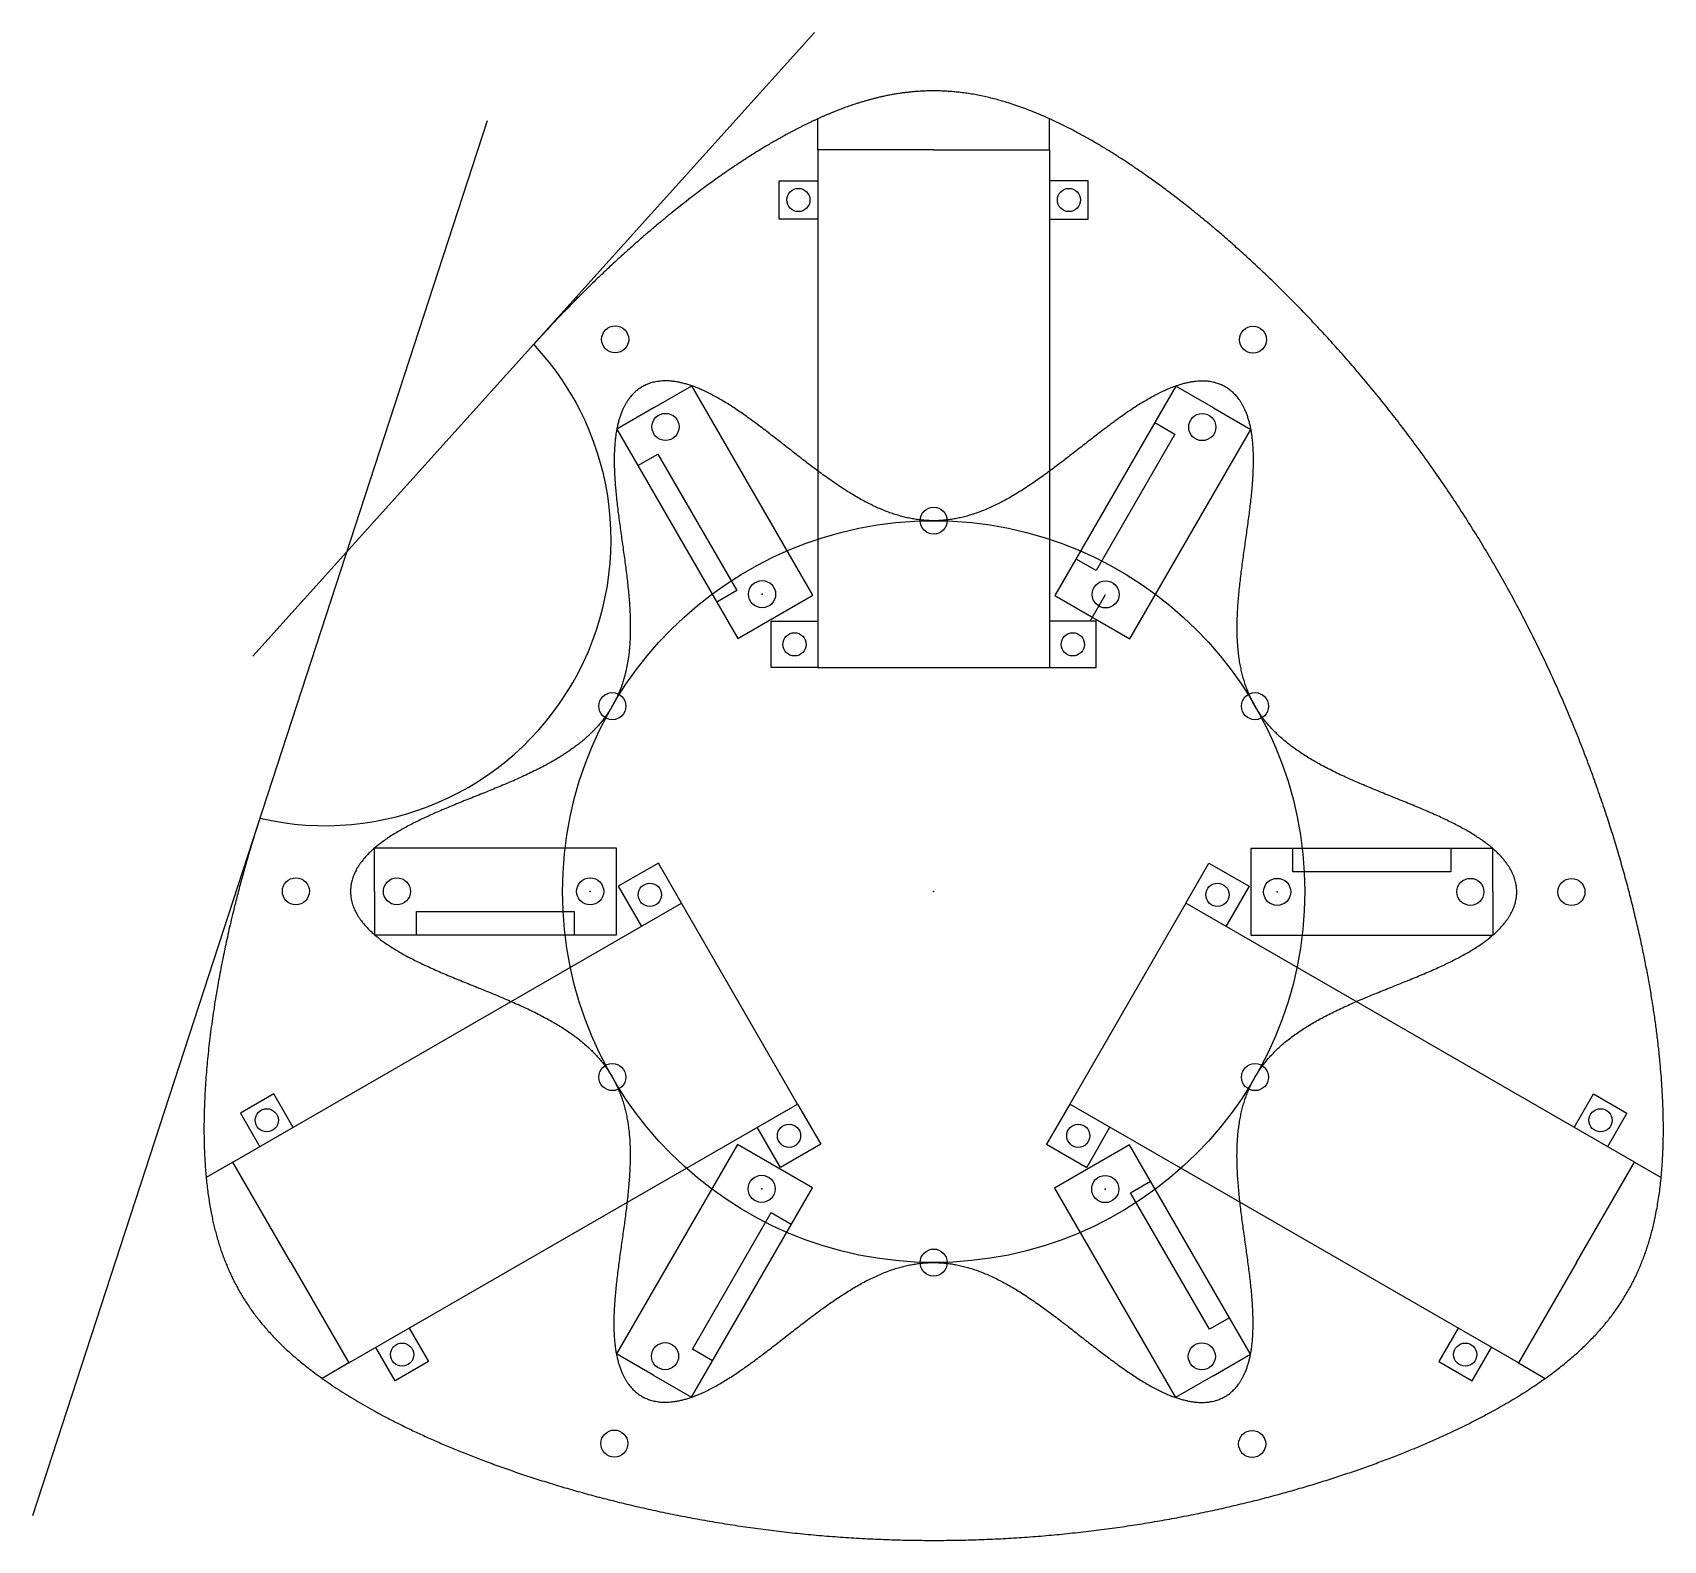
# Model space of a CAD drawing. Header units: millimetres. Extents: x -117 to 94, y -84 to 111.
import ezdxf

# ---------------------------------------------------------------- set-up
doc = ezdxf.new("R2010")
doc.units = ezdxf.units.MM
doc.header["$MEASUREMENT"] = 0
doc.layers.add('PCB Onder v5 (1) v1_Sketch1', color=7, linetype='Continuous')

msp = doc.modelspace()

# ---------------------------------------------------------------- linework, layer by layer
at = {"layer": 'PCB Onder v5 (1) v1_Sketch1'}
for p, q in [((-15.41, 111.16), (-88.05, 30.48)), ((-57.77, 99.75), (-116.55, -80.76)), ((-15, 96), (-15, 100)), ((15, 96), (15, 100)), ((0, 96), (-15, 96)), ((-15, 96), (-15, 29)), ((0, 96), (15, 96)), ((15, 96), (15, 29)), ((-20, 87), (-20, 92)), ((-20, 92), (-15, 92)), ((20, 92), (15, 92)), ((20, 87), (20, 92)), ((-15, 87), (-20, 87)), ((15, 87), (20, 87)), ((-36.14, 62.65), (-31.29, 65.45)), ((-15.64, 38.35), (-31.29, 65.45)), ((31.34, 65.42), (28.62, 60.71)), ((36.19, 62.62), (31.34, 65.42)), ((-36.14, 62.65), (-40.99, 59.85)), ((36.19, 62.62), (41.04, 59.82)), ((-40.99, 59.85), (-38.26, 55.13)), ((28.62, 60.71), (15.69, 38.32)), ((31.21, 59.21), (21.01, 41.54)), ((25.39, 32.72), (41.04, 59.82)), ((28.62, 60.71), (31.21, 59.21)), ((-38.26, 55.13), (-35.67, 56.63)), ((-38.26, 55.13), (-25.34, 32.75)), ((-35.67, 56.63), (-25.47, 38.97)), ((21.01, 41.54), (18.42, 43.04)), ((-25.47, 38.97), (-28.06, 37.47)), ((-25.34, 32.75), (-15.64, 38.35)), ((15.69, 38.32), (25.39, 32.72)), ((20.24, 35), (22.24, 38.46)), ((-21, 35), (-15, 35)), ((-21, 29), (-21, 35)), ((-15, 35), (-15, 29)), ((21, 35), (15, 35)), ((15, 35), (15, 29)), ((21, 29), (21, 35)), ((-15, 29), (-21, 29)), ((-15, 29), (15, 29)), ((15, 29), (21, 29)), ((-72.33, 0.03), (-72.33, 5.63)), ((-41.03, 5.63), (-72.33, 5.63)), ((-41.03, -5.57), (-41.03, 5.63)), ((66.88, 5.57), (41.03, 5.57)), ((41.03, 5.57), (41.03, -5.63)), ((46.48, 2.57), (46.48, 5.57)), ((66.88, 5.57), (66.88, 2.57)), ((72.33, 5.57), (66.88, 5.57)), ((72.33, -0.03), (72.33, 5.57)), ((-35.61, 3.69), (-40.81, 0.69)), ((-32.61, -1.51), (-35.61, 3.69)), ((32.61, -1.51), (35.61, 3.69)), ((35.61, 3.69), (40.81, 0.69)), ((66.88, 2.57), (46.48, 2.57)), ((-72.33, 0.03), (-72.33, -5.57)), ((-40.81, 0.69), (-37.81, -4.51)), ((40.81, 0.69), (37.81, -4.51)), ((-90.64, -35.01), (-32.61, -1.51)), ((-17.61, -27.49), (-32.61, -1.51)), ((32.61, -1.51), (17.61, -27.49)), ((90.64, -35.01), (32.61, -1.51)), ((72.33, -0.03), (72.33, -5.63)), ((-66.88, -2.57), (-46.48, -2.57)), ((-66.88, -5.57), (-66.88, -2.57)), ((-46.48, -2.57), (-46.48, -5.57)), ((-72.33, -5.57), (-66.88, -5.57)), ((-66.88, -5.57), (-41.03, -5.57)), ((41.03, -5.63), (72.33, -5.63)), ((-85.34, -26.18), (-89.67, -28.68)), ((-82.84, -30.51), (-85.34, -26.18)), ((82.84, -30.51), (85.34, -26.18)), ((85.34, -26.18), (89.67, -28.68)), ((-89.67, -28.68), (-87.17, -33.01)), ((-75.64, -60.99), (-17.61, -27.49)), ((-17.61, -27.49), (-14.61, -32.69)), ((17.61, -27.49), (14.61, -32.69)), ((75.64, -60.99), (17.61, -27.49)), ((89.67, -28.68), (87.17, -33.01)), ((-19.81, -35.69), (-22.81, -30.49)), ((19.81, -35.69), (22.81, -30.49)), ((-25.39, -32.72), (-41.04, -59.82)), ((-15.69, -38.32), (-25.39, -32.72)), ((-14.61, -32.69), (-19.81, -35.69)), ((14.61, -32.69), (19.81, -35.69)), ((25.34, -32.75), (15.64, -38.35)), ((38.26, -55.13), (25.34, -32.75)), ((-90.64, -35.01), (-94.1, -37.01)), ((-83.14, -48), (-90.64, -35.01)), ((83.14, -48), (90.64, -35.01)), ((90.64, -35.01), (94.1, -37.01)), ((25.47, -38.97), (28.06, -37.47)), ((-28.62, -60.71), (-15.69, -38.32)), ((15.64, -38.35), (31.29, -65.45)), ((35.67, -56.63), (25.47, -38.97)), ((-31.21, -59.21), (-21.01, -41.54)), ((-21.01, -41.54), (-18.42, -43.04)), ((-83.14, -48), (-75.64, -60.99)), ((83.14, -48), (75.64, -60.99)), ((-67.84, -56.49), (-65.34, -60.82)), ((38.26, -55.13), (35.67, -56.63)), ((40.99, -59.85), (38.26, -55.13)), ((67.84, -56.49), (65.34, -60.82)), ((-69.67, -63.32), (-72.17, -58.99)), ((69.67, -63.32), (72.17, -58.99)), ((-75.64, -60.99), (-79.1, -62.99)), ((-65.34, -60.82), (-69.67, -63.32)), ((-36.19, -62.62), (-41.04, -59.82)), ((-31.34, -65.42), (-28.62, -60.71)), ((-28.62, -60.71), (-31.21, -59.21)), ((36.14, -62.65), (40.99, -59.85)), ((65.34, -60.82), (69.67, -63.32)), ((75.64, -60.99), (79.1, -62.99)), ((-36.19, -62.62), (-31.34, -65.42)), ((36.14, -62.65), (31.29, -65.45))]:
    msp.add_line(p, q, dxfattribs=at)
for centre, radius in [((-17.5, 89.5), 1.5), ((17.5, 89.5), 1.5), ((-41.2, 71.47), 1.75), ((41.3, 71.42), 1.75), ((-34.69, 60.14), 1.75), ((34.74, 60.11), 1.75), ((0, 48), 1.75), ((0, 0), 48), ((-22.19, 38.49), 1.75), ((22.24, 38.46), 1.75), ((-18, 32), 1.5), ((18, 32), 1.5), ((-41.57, 24), 1.75), ((41.57, 24), 1.75), ((-82.5, 0.05), 1.75), ((-69.43, 0.03), 1.75), ((-44.43, 0.03), 1.75), ((-36.71, -0.41), 1.5), ((36.71, -0.41), 1.5), ((44.43, -0.03), 1.75), ((69.43, -0.03), 1.75), ((82.5, -0.05), 1.75), ((-41.57, -24), 1.75), ((41.57, -24), 1.75), ((-86.26, -29.59), 1.5), ((86.26, -29.59), 1.5), ((-18.71, -31.59), 1.5), ((18.71, -31.59), 1.5), ((-22.24, -38.46), 1.75), ((22.19, -38.49), 1.75), ((0, -48), 1.75), ((-68.76, -59.91), 1.5), ((-34.74, -60.11), 1.75), ((34.69, -60.14), 1.75), ((68.76, -59.91), 1.5), ((-41.3, -71.42), 1.75), ((41.2, -71.47), 1.75)]:
    msp.add_circle(centre, radius, dxfattribs=at)
msp.add_arc((-78.73, 45.53), 37, 256.8356, 43.1328, dxfattribs=at)
msp.add_open_spline([(-87.16, 9.5), (-87.25, 9.21), (-88.32, 5.91), (-90.16, -0.33), (-92.32, -9.29), (-94.14, -20.37), (-94.77, -32.21), (-93.85, -42.13), (-91.23, -50.28), (-86.61, -57.1), (-79.71, -63.1), (-70.37, -68.67), (-58.67, -73.8), (-44.88, -78.29), (-29.43, -81.77), (-12.87, -83.88), (4.19, -84.33), (21.09, -83.04), (37.18, -80.21), (51.89, -76.18), (64.71, -71.34), (75.28, -65.97), (83.41, -60.22), (89.15, -53.87), (92.75, -46.45), (94.51, -37.48), (94.65, -26.61), (93.25, -13.91), (90.24, 0.28), (85.53, 15.4), (79.08, 30.8), (70.94, 45.79), (61.37, 59.78), (50.87, 72.31), (40.03, 83.03), (29.43, 91.71), (19.5, 98.18), (10.44, 102.34), (2.07, 104.14), (-4.5, 103.67), (-9.63, 102.25), (-13.18, 100.83), (-15, 100), (-16.82, 99.17), (-20.53, 97.29), (-26.34, 93.77), (-33.75, 88.32), (-41.48, 81.49), (-47.06, 75.9), (-50.46, 72.23), (-51.73, 70.82)], degree=5, knots=[0.175642, 0.175642, 0.175642, 0.175642, 0.175642, 0.175642, 0.1777778, 0.2, 0.2222222, 0.2444444, 0.2666667, 0.2888889, 0.3111111, 0.3333333, 0.3555556, 0.3777778, 0.4, 0.4222222, 0.4444444, 0.4666667, 0.4888889, 0.5111111, 0.5333333, 0.5555556, 0.5777778, 0.6, 0.6222222, 0.6444444, 0.6666667, 0.6888889, 0.7111111, 0.7333333, 0.7555556, 0.7777778, 0.8, 0.8222222, 0.8444444, 0.8666667, 0.8888889, 0.9111111, 0.9333333, 0.9555556, 0.9777778, 1, 1, 1, 1, 1, 1.0222222, 1.0444444, 1.0666667, 1.0799616, 1.0799616, 1.0799616, 1.0799616, 1.0799616, 1.0799616], dxfattribs=at)
msp.add_open_spline([(-41.57, 24), (-41.01, 24.96), (-40.08, 26.99), (-39.2, 30.33), (-39, 35.35), (-39.79, 42.19), (-40.91, 49.11), (-41.58, 55.54), (-41.19, 60.91), (-39.4, 64.69), (-36.28, 66.5), (-32.11, 66.16), (-27.28, 63.82), (-22.05, 60.01), (-16.63, 55.59), (-11.11, 51.47), (-5.56, 48.54), (0, 47.47), (5.56, 48.53), (11.11, 51.45), (16.64, 55.56), (22.08, 59.98), (27.31, 63.78), (32.15, 66.13), (36.32, 66.47), (39.45, 64.67), (41.24, 60.89), (41.63, 55.53), (40.95, 49.11), (39.83, 42.19), (39.02, 35.35), (39.26, 29.08), (41.11, 23.74), (44.81, 19.45), (50.11, 16.1), (56.43, 13.37), (62.98, 10.87), (68.89, 8.24), (73.34, 5.22), (75.72, 1.78), (75.73, -1.83), (73.35, -5.27), (68.91, -8.29), (63, -10.91), (56.45, -13.39), (50.13, -16.11), (44.82, -19.46), (41.11, -23.74), (39.25, -29.08), (39, -35.35), (39.79, -42.19), (40.91, -49.11), (41.58, -55.54), (41.19, -60.91), (39.4, -64.69), (36.28, -66.5), (32.11, -66.16), (27.28, -63.82), (22.05, -60.01), (16.63, -55.59), (11.11, -51.47), (5.56, -48.54), (0, -47.47), (-5.56, -48.53), (-11.11, -51.45), (-16.64, -55.56), (-22.08, -59.98), (-27.31, -63.78), (-32.15, -66.13), (-36.32, -66.47), (-39.45, -64.67), (-41.24, -60.89), (-41.63, -55.53), (-40.95, -49.11), (-39.83, -42.19), (-39.02, -35.35), (-39.26, -29.08), (-41.11, -23.74), (-44.81, -19.45), (-50.11, -16.1), (-56.43, -13.37), (-62.98, -10.87), (-68.89, -8.24), (-73.34, -5.22), (-75.72, -1.78), (-75.73, 1.83), (-73.35, 5.27), (-68.91, 8.29), (-63, 10.91), (-56.45, 13.39), (-50.13, 16.11), (-45.88, 18.79), (-43.42, 21.22), (-42.13, 23.04), (-41.57, 24)], degree=5, dxfattribs=at)
for p in [(-22.19, 38.49), (-44.43, 0.03), (0, 0), (44.43, -0.03), (-22.24, -38.46), (22.19, -38.49)]:
    msp.add_point(p, dxfattribs=at)

doc.saveas('drawing.dxf')
